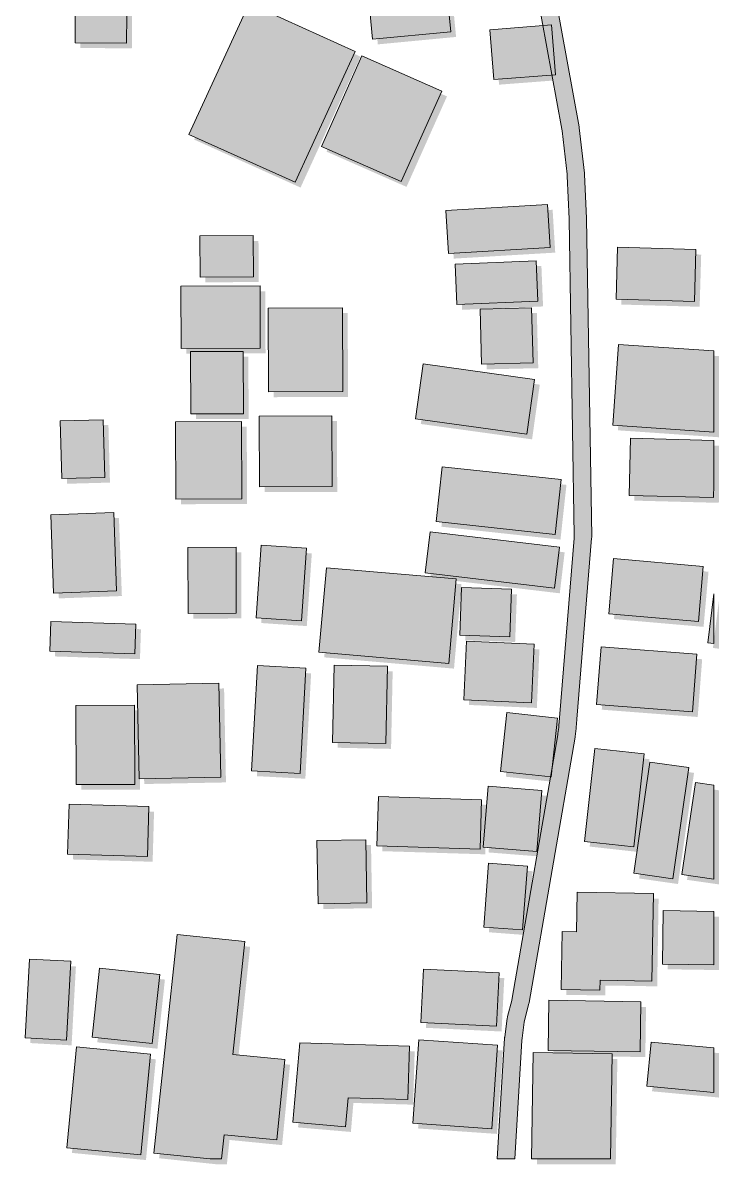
# Model space of a CAD drawing. Header units: metres. Extents: x 305859 to 307221, y 9155922 to 9156786.
# Drawn here: x 307090.7 to 307190.8, y 9155924.2 to 9156088.2 of the extents above; entities that cross this region are included whole.
import ezdxf

# ---------------------------------------------------------------- set-up
doc = ezdxf.new("R2010")
doc.units = ezdxf.units.M
for name, color, linetype, lineweight, true_color in [('B-BAYANGAN', 7, 'Continuous', 0, 0x76786c), ('J-PERKERASAN_JALAN', 7, 'Continuous', 9, 0x989896), ('K-BANGUNAN_LUAR_TAPAK', 7, 'Continuous', 9, 0xdedede)]:
    doc.layers.add(name, color=color, linetype=linetype, lineweight=lineweight, true_color=true_color)

msp = doc.modelspace()

# ---------------------------------------------------------------- hatches: boundary and pattern name
at = {"layer": 'B-BAYANGAN', "true_color": 0x76786c}
h = msp.add_hatch(color=8, dxfattribs=at)
h.dxf.hatch_style = 1
h.paths.add_polyline_path([(307152.17, 9156094.42), (307152.97, 9156086.21), (307141.73, 9156085.14), (307140.93, 9156093.34), (307152.17, 9156094.42)])
h = msp.add_hatch(color=8, dxfattribs=at)
h.dxf.hatch_style = 1
h.paths.add_polyline_path([(307106.46, 9156092.65), (307106.4, 9156084.56), (307099.01, 9156084.63), (307099.08, 9156092.72), (307106.46, 9156092.65)])
h = msp.add_hatch(color=8, dxfattribs=at)
h.dxf.hatch_style = 1
h.paths.add_polyline_path([(307139.24, 9156083.38), (307130.63, 9156064.57), (307115.36, 9156071.46), (307123.98, 9156090.28), (307139.24, 9156083.38)])
h = msp.add_hatch(color=8, dxfattribs=at)
h.dxf.hatch_style = 1
h.paths.add_polyline_path([(307167.44, 9156087.2), (307168.01, 9156080.03), (307159.14, 9156079.35), (307158.57, 9156086.5), (307167.44, 9156087.2)])
h = msp.add_hatch(color=8, dxfattribs=at)
h.dxf.hatch_style = 1
h.paths.add_polyline_path([(307151.66, 9156077.67), (307145.85, 9156064.67), (307134.37, 9156069.73), (307140.19, 9156082.73), (307151.66, 9156077.67)])
h = msp.add_hatch(color=8, dxfattribs=at)
h.dxf.hatch_style = 1
h.paths.add_polyline_path([(307152.25, 9156060.52), (307166.83, 9156061.38), (307167.21, 9156055.22), (307152.63, 9156054.36), (307152.25, 9156060.52)])
h = msp.add_hatch(color=8, dxfattribs=at)
h.dxf.hatch_style = 1
h.paths.add_polyline_path([(307124.59, 9156056.91), (307124.62, 9156050.99), (307116.95, 9156050.96), (307116.92, 9156056.88), (307124.59, 9156056.91)])
h = msp.add_hatch(color=8, dxfattribs=at)
h.dxf.hatch_style = 1
h.paths.add_polyline_path([(307176.92, 9156055.26), (307188.17, 9156054.94), (307187.95, 9156047.44), (307176.7, 9156047.76), (307176.92, 9156055.26)])
h = msp.add_hatch(color=8, dxfattribs=at)
h.dxf.hatch_style = 1
h.paths.add_polyline_path([(307165.22, 9156053.3), (307165.46, 9156047.49), (307153.84, 9156047), (307153.6, 9156052.82), (307165.22, 9156053.3)])
h = msp.add_hatch(color=8, dxfattribs=at)
h.dxf.hatch_style = 1
h.paths.add_polyline_path([(307125.56, 9156049.68), (307125.6, 9156040.74), (307114.24, 9156040.7), (307114.21, 9156049.63), (307125.56, 9156049.68)])
h = msp.add_hatch(color=8, dxfattribs=at)
h.dxf.hatch_style = 1
h.paths.add_polyline_path([(307137.4, 9156046.53), (307137.45, 9156034.5), (307126.76, 9156034.45), (307126.71, 9156046.49), (307137.4, 9156046.53)])
h = msp.add_hatch(color=8, dxfattribs=at)
h.dxf.hatch_style = 1
h.paths.add_polyline_path([(307164.57, 9156046.54), (307164.77, 9156038.62), (307157.36, 9156038.45), (307157.18, 9156046.37), (307164.57, 9156046.54)])
h = msp.add_hatch(color=8, dxfattribs=at)
h.dxf.hatch_style = 1
h.paths.add_polyline_path([(307190.75, 9156040.35), (307190.75, 9156028.69), (307176.21, 9156029.69), (307177.03, 9156041.29), (307190.75, 9156040.35)])
h = msp.add_hatch(color=8, dxfattribs=at)
h.dxf.hatch_style = 1
h.paths.add_polyline_path([(307123.14, 9156040.27), (307123.17, 9156031.33), (307115.6, 9156031.3), (307115.57, 9156040.24), (307123.14, 9156040.27)])
h = msp.add_hatch(color=8, dxfattribs=at)
h.dxf.hatch_style = 1
h.paths.add_polyline_path([(307164.99, 9156036.25), (307163.88, 9156028.39), (307147.9, 9156030.6), (307148.99, 9156038.47), (307164.99, 9156036.25)])
h = msp.add_hatch(color=8, dxfattribs=at)
h.dxf.hatch_style = 1
h.paths.add_polyline_path([(307103.04, 9156030.45), (307103.26, 9156022.18), (307097.1, 9156022.01), (307096.87, 9156030.29), (307103.04, 9156030.45)])
h = msp.add_hatch(color=8, dxfattribs=at)
h.dxf.hatch_style = 1
h.paths.add_polyline_path([(307122.9, 9156030.2), (307122.95, 9156019.11), (307113.48, 9156019.07), (307113.44, 9156030.16), (307122.9, 9156030.2)])
h = msp.add_hatch(color=8, dxfattribs=at)
h.dxf.hatch_style = 1
h.paths.add_polyline_path([(307135.85, 9156031.01), (307135.9, 9156020.85), (307125.49, 9156020.81), (307125.45, 9156030.97), (307135.85, 9156031.01)])
h = msp.add_hatch(color=8, dxfattribs=at)
h.dxf.hatch_style = 1
h.paths.add_polyline_path([(307190.75, 9156027.46), (307190.75, 9156021.09), (307190.7, 9156019.27), (307178.56, 9156019.59), (307178.78, 9156027.79), (307190.75, 9156027.46)])
h = msp.add_hatch(color=8, dxfattribs=at)
h.dxf.hatch_style = 1
h.paths.add_polyline_path([(307151.72, 9156023.69), (307168.82, 9156021.85), (307167.96, 9156013.99), (307150.86, 9156015.84), (307151.72, 9156023.69)])
h = msp.add_hatch(color=8, dxfattribs=at)
h.dxf.hatch_style = 1
h.paths.add_polyline_path([(307104.55, 9156017.11), (307104.97, 9156005.88), (307095.92, 9156005.54), (307095.51, 9156016.79), (307104.55, 9156017.11)])
h = msp.add_hatch(color=8, dxfattribs=at)
h.dxf.hatch_style = 1
h.paths.add_polyline_path([(307168.56, 9156012.16), (307167.86, 9156006.27), (307149.28, 9156008.48), (307149.98, 9156014.36), (307168.56, 9156012.16)])
h = msp.add_hatch(color=8, dxfattribs=at)
h.dxf.hatch_style = 1
h.paths.add_polyline_path([(307122.12, 9156012.15), (307122.15, 9156002.66), (307115.25, 9156002.63), (307115.21, 9156012.12), (307122.12, 9156012.15)])
h = msp.add_hatch(color=8, dxfattribs=at)
h.dxf.hatch_style = 1
h.paths.add_polyline_path([(307132.25, 9156012), (307131.53, 9156001.56), (307124.99, 9156002), (307125.71, 9156012.45), (307132.25, 9156012)])
h = msp.add_hatch(color=8, dxfattribs=at)
h.dxf.hatch_style = 1
h.paths.add_polyline_path([(307189.22, 9156009.37), (307188.51, 9156001.45), (307175.64, 9156002.57), (307176.34, 9156010.5), (307189.22, 9156009.37)])
h = msp.add_hatch(color=8, dxfattribs=at)
h.dxf.hatch_style = 1
h.paths.add_polyline_path([(307153.75, 9156007.58), (307152.67, 9155995.45), (307134.03, 9155997.07), (307135.09, 9156009.19), (307153.75, 9156007.58)])
h = msp.add_hatch(color=8, dxfattribs=at)
h.dxf.hatch_style = 1
h.paths.add_polyline_path([(307161.7, 9156006.11), (307161.45, 9155999.28), (307154.27, 9155999.53), (307154.5, 9156006.36), (307161.7, 9156006.11)])
h = msp.add_hatch(color=8, dxfattribs=at)
h.dxf.hatch_style = 1
h.paths.add_polyline_path([(307189.85, 9155998.42), (307190.75, 9156005.45), (307190.75, 9155998.31), (307189.85, 9155998.42)])
h = msp.add_hatch(color=8, dxfattribs=at)
h.dxf.hatch_style = 1
h.paths.add_polyline_path([(307107.71, 9156001.11), (307107.57, 9155996.81), (307095.36, 9155997.2), (307095.5, 9156001.49), (307107.71, 9156001.11)])
h = msp.add_hatch(color=8, dxfattribs=at)
h.dxf.hatch_style = 1
h.paths.add_polyline_path([(307164.94, 9155998.22), (307164.57, 9155989.8), (307154.82, 9155990.23), (307155.2, 9155998.66), (307164.94, 9155998.22)])
h = msp.add_hatch(color=8, dxfattribs=at)
h.dxf.hatch_style = 1
h.paths.add_polyline_path([(307188.31, 9155996.8), (307187.67, 9155988.5), (307173.89, 9155989.55), (307174.53, 9155997.85), (307188.31, 9155996.8)])
h = msp.add_hatch(color=8, dxfattribs=at)
h.dxf.hatch_style = 1
h.paths.add_polyline_path([(307132.15, 9155994.77), (307131.32, 9155979.63), (307124.36, 9155980), (307125.2, 9155995.15), (307132.15, 9155994.77)])
h = msp.add_hatch(color=8, dxfattribs=at)
h.dxf.hatch_style = 1
h.paths.add_polyline_path([(307143.86, 9155995.04), (307143.63, 9155983.92), (307135.97, 9155984.08), (307136.2, 9155995.2), (307143.86, 9155995.04)])
h = msp.add_hatch(color=8, dxfattribs=at)
h.dxf.hatch_style = 1
h.paths.add_polyline_path([(307119.65, 9155992.6), (307119.92, 9155979.1), (307108.18, 9155978.87), (307107.92, 9155992.36), (307119.65, 9155992.6)])
h = msp.add_hatch(color=8, dxfattribs=at)
h.dxf.hatch_style = 1
h.paths.add_polyline_path([(307107.54, 9155989.44), (307107.59, 9155978.07), (307099.17, 9155978.04), (307099.12, 9155989.41), (307107.54, 9155989.44)])
h = msp.add_hatch(color=8, dxfattribs=at)
h.dxf.hatch_style = 1
h.paths.add_polyline_path([(307168.29, 9155987.6), (307167.36, 9155979.14), (307160.11, 9155979.92), (307161.03, 9155988.38), (307168.29, 9155987.6)])
h = msp.add_hatch(color=8, dxfattribs=at)
h.dxf.hatch_style = 1
h.paths.add_polyline_path([(307180.74, 9155982.44), (307179.26, 9155969.09), (307172.15, 9155969.88), (307173.63, 9155983.22), (307180.74, 9155982.44)])
h = msp.add_hatch(color=8, dxfattribs=at)
h.dxf.hatch_style = 1
h.paths.add_polyline_path([(307187.14, 9155980.47), (307184.84, 9155964.5), (307179.26, 9155965.3), (307181.56, 9155981.27), (307187.14, 9155980.47)])
h = msp.add_hatch(color=8, dxfattribs=at)
h.dxf.hatch_style = 1
h.paths.add_polyline_path([(307166.02, 9155977.18), (307165.32, 9155968.43), (307157.63, 9155969.04), (307158.34, 9155977.79), (307166.02, 9155977.18)])
h = msp.add_hatch(color=8, dxfattribs=at)
h.dxf.hatch_style = 1
h.paths.add_polyline_path([(307190.75, 9155977.96), (307190.75, 9155964.44), (307186.14, 9155965.1), (307188.09, 9155978.35), (307190.75, 9155977.96)])
h = msp.add_hatch(color=8, dxfattribs=at)
h.dxf.hatch_style = 1
h.paths.add_polyline_path([(307157.39, 9155975.87), (307157.16, 9155968.77), (307142.36, 9155969.22), (307142.59, 9155976.33), (307157.39, 9155975.87)])
h = msp.add_hatch(color=8, dxfattribs=at)
h.dxf.hatch_style = 1
h.paths.add_polyline_path([(307109.59, 9155974.88), (307109.39, 9155967.7), (307097.93, 9155968.03), (307098.14, 9155975.21), (307109.59, 9155974.88)])
h = msp.add_hatch(color=8, dxfattribs=at)
h.dxf.hatch_style = 1
h.paths.add_polyline_path([(307140.75, 9155970.12), (307140.91, 9155961.03), (307133.9, 9155960.91), (307133.74, 9155969.99), (307140.75, 9155970.12)])
h = msp.add_hatch(color=8, dxfattribs=at)
h.dxf.hatch_style = 1
h.paths.add_polyline_path([(307163.96, 9155966.34), (307163.26, 9155957.15), (307157.68, 9155957.57), (307158.38, 9155966.76), (307163.96, 9155966.34)])
h = msp.add_hatch(color=8, dxfattribs=at)
h.dxf.hatch_style = 1
h.paths.add_polyline_path([(307174.38, 9155948.49), (307168.8, 9155948.58), (307168.93, 9155956.92), (307171, 9155956.89), (307171.1, 9155962.57), (307182.05, 9155962.4), (307181.85, 9155949.8), (307174.4, 9155949.92), (307174.38, 9155948.49)])
h = msp.add_hatch(color=8, dxfattribs=at)
h.dxf.hatch_style = 1
h.paths.add_polyline_path([(307190.75, 9155959.82), (307190.75, 9155952.14), (307183.37, 9155952.25), (307183.48, 9155959.93), (307190.75, 9155959.82)])
h = msp.add_hatch(color=8, dxfattribs=at)
h.dxf.hatch_style = 1
h.paths.add_polyline_path([(307123.39, 9155955.48), (307121.66, 9155939.26), (307129.12, 9155938.54), (307127.98, 9155926.99), (307120.43, 9155927.73), (307120.05, 9155924.25), (307118.42, 9155924.25), (307110.31, 9155925.1), (307113.66, 9155956.5), (307123.39, 9155955.48)])
h = msp.add_hatch(color=8, dxfattribs=at)
h.dxf.hatch_style = 1
h.paths.add_polyline_path([(307098.37, 9155952.65), (307097.75, 9155941.32), (307091.81, 9155941.65), (307092.44, 9155952.97), (307098.37, 9155952.65)])
h = msp.add_hatch(color=8, dxfattribs=at)
h.dxf.hatch_style = 1
h.paths.add_polyline_path([(307111.15, 9155950.77), (307110.08, 9155940.84), (307101.44, 9155941.76), (307102.51, 9155951.68), (307111.15, 9155950.77)])
h = msp.add_hatch(color=8, dxfattribs=at)
h.dxf.hatch_style = 1
h.paths.add_polyline_path([(307159.89, 9155950.99), (307159.5, 9155943.31), (307148.64, 9155943.84), (307149.03, 9155951.53), (307159.89, 9155950.99)])
h = msp.add_hatch(color=8, dxfattribs=at)
h.dxf.hatch_style = 1
h.paths.add_polyline_path([(307180.25, 9155946.84), (307180.14, 9155939.64), (307166.92, 9155939.84), (307167.04, 9155947.05), (307180.25, 9155946.84)])
h = msp.add_hatch(color=8, dxfattribs=at)
h.dxf.hatch_style = 1
h.paths.add_polyline_path([(307159.67, 9155940.58), (307158.83, 9155928.6), (307147.51, 9155929.38), (307148.36, 9155941.36), (307159.67, 9155940.58)])
h = msp.add_hatch(color=8, dxfattribs=at)
h.dxf.hatch_style = 1
h.paths.add_polyline_path([(307109.85, 9155939.32), (307108.43, 9155924.84), (307097.8, 9155925.87), (307099.22, 9155940.35), (307109.85, 9155939.32)])
h = msp.add_hatch(color=8, dxfattribs=at)
h.dxf.hatch_style = 1
h.paths.add_polyline_path([(307137.86, 9155928.88), (307130.27, 9155929.53), (307131.27, 9155940.93), (307147.02, 9155940.47), (307146.8, 9155932.8), (307138.22, 9155933.05), (307137.86, 9155928.88)])
h = msp.add_hatch(color=8, dxfattribs=at)
h.dxf.hatch_style = 1
h.paths.add_polyline_path([(307176.13, 9155939.37), (307175.9, 9155924.25), (307164.57, 9155924.25), (307164.81, 9155939.55), (307176.13, 9155939.37)])
h = msp.add_hatch(color=8, dxfattribs=at)
h.dxf.hatch_style = 1
h.paths.add_polyline_path([(307190.75, 9155940.2), (307190.75, 9155933.82), (307181.11, 9155934.72), (307181.73, 9155941.05), (307190.75, 9155940.2)])
at = {"layer": 'J-PERKERASAN_JALAN', "true_color": 0xa8a8a6}
h = msp.add_hatch(color=253, dxfattribs=at)
h.dxf.hatch_style = 1
h.paths.add_polyline_path([(307075.81, 9156149.42), (307075.89, 9156149.43), (307076, 9156149.45), (307076.08, 9156149.46), (307154.88, 9156158.42), (307155.15, 9156158.46), (307190, 9156164.9), (307190, 9156160.32), (307160.7, 9156154.91), (307160.21, 9156154.79), (307159.73, 9156154.6), (307159.28, 9156154.35), (307158.87, 9156154.05), (307158.5, 9156153.7), (307158.17, 9156153.3), (307157.9, 9156152.87), (307157.69, 9156152.41), (307157.54, 9156151.92), (307157.45, 9156151.41), (307157.43, 9156150.9), (307157.47, 9156150.39), (307161.29, 9156124.58), (307161.31, 9156124.45), (307170.63, 9156073.3), (307170.64, 9156073.23), (307170.65, 9156073.22), (307170.66, 9156073.15), (307171.41, 9156066.64), (307171.42, 9156066.57), (307171.42, 9156066.55), (307171.43, 9156066.48), (307171.7, 9156060.14), (307171.7, 9156060.12), (307171.71, 9156060.07), (307172.44, 9156014.43), (307172.44, 9156014.33), (307172.44, 9156014.31), (307172.43, 9156014.21), (307170.3, 9155988.21), (307170.29, 9155988.12), (307170.23, 9155986.98), (307170.22, 9155986.92), (307170.22, 9155986.9), (307170.21, 9155986.84), (307170.07, 9155985.7), (307170.06, 9155985.65), (307170.06, 9155985.64), (307170.05, 9155985.59), (307163.47, 9155947.5), (307163.45, 9155947.43), (307163.45, 9155947.41), (307163.43, 9155947.33), (307162.85, 9155945.09), (307162.76, 9155944.64), (307162.44, 9155942.34), (307162.41, 9155942.03), (307161.39, 9155925), (307158.88, 9155925), (307159.93, 9155942.35), (307159.93, 9155942.42), (307159.94, 9155942.44), (307159.95, 9155942.52), (307160.32, 9155945.22), (307160.34, 9155945.34), (307160.34, 9155945.36), (307160.37, 9155945.48), (307160.96, 9155947.78), (307161.03, 9155948.1), (307167.57, 9155985.92), (307167.6, 9155986.11), (307167.71, 9155987.01), (307167.74, 9155987.27), (307167.8, 9155988.31), (307167.8, 9155988.33), (307167.8, 9155988.37), (307169.93, 9156014.21), (307169.94, 9156014.6), (307169.21, 9156059.98), (307169.2, 9156060.09), (307168.94, 9156066.22), (307168.91, 9156066.51), (307168.19, 9156072.73), (307168.15, 9156072.98), (307158.84, 9156124.07), (307158.83, 9156124.1), (307158.83, 9156124.11), (307158.83, 9156124.14), (307155, 9156150.02), (307154.89, 9156150.52), (307154.72, 9156151), (307154.49, 9156151.46), (307154.2, 9156151.88), (307153.86, 9156152.27), (307153.48, 9156152.6), (307153.05, 9156152.89), (307152.6, 9156153.12), (307152.11, 9156153.29), (307151.61, 9156153.39), (307151.1, 9156153.43), (307150.59, 9156153.41), (307076.82, 9156145.01), (307076.48, 9156144.96), (307026.25, 9156134.79), (307025.75, 9156134.65), (307025.27, 9156134.46), (307024.83, 9156134.2), (307024.42, 9156133.89), (307024.05, 9156133.52), (307023.73, 9156133.12), (307023.47, 9156132.67), (307023.27, 9156132.2), (307023.13, 9156131.7), (307023.05, 9156131.19), (307023.05, 9156130.68), (307024.92, 9156091.03), (307024.92, 9156090.91), (307024.79, 9156090.9), (307022.06, 9156090.77), (307021.93, 9156090.77), (307021.92, 9156090.89), (307020.11, 9156129.27), (307020.05, 9156129.77), (307019.93, 9156130.27), (307019.75, 9156130.74), (307019.51, 9156131.19), (307019.21, 9156131.61), (307018.87, 9156131.98), (307018.47, 9156132.31), (307018.04, 9156132.58), (307017.58, 9156132.8), (307017.1, 9156132.95), (307016.6, 9156133.05), (307016.09, 9156133.08), (307015.58, 9156133.04), (306875.58, 9156114.2), (306875.08, 9156114.1), (306874.59, 9156113.93), (306874.13, 9156113.71), (306873.7, 9156113.42), (306873.31, 9156113.09), (306872.97, 9156112.7), (306872.68, 9156112.28), (306872.44, 9156111.82), (306872.27, 9156111.34), (306872.16, 9156110.83), (306872.83, 9156115.25), (306872.86, 9156115.62), (306873.06, 9156123.08), (306873.08, 9156122.55), (306873.17, 9156122.02), (306873.33, 9156121.52), (306873.56, 9156121.04), (306873.85, 9156120.59), (306874.19, 9156120.18), (306874.59, 9156119.83), (306875.03, 9156119.53), (306875.5, 9156119.29), (306876.01, 9156119.12), (306876.53, 9156119.01), (306877.06, 9156118.98), (306877.59, 9156119.01), (307020.78, 9156138.28), (307021.04, 9156138.33), (307075.81, 9156149.42)])
at = {"layer": 'K-BANGUNAN_LUAR_TAPAK', "true_color": 0xececea}
h = msp.add_hatch(color=7, dxfattribs=at)
h.dxf.hatch_style = 1
h.paths.add_polyline_path([(307151.42, 9156095.17), (307152.22, 9156086.96), (307140.98, 9156085.89), (307140.18, 9156094.09), (307151.42, 9156095.17)])
h = msp.add_hatch(color=7, dxfattribs=at)
h.dxf.hatch_style = 1
h.paths.add_polyline_path([(307105.71, 9156093.4), (307105.65, 9156085.31), (307098.26, 9156085.38), (307098.33, 9156093.47), (307105.71, 9156093.4)])
h = msp.add_hatch(color=7, dxfattribs=at)
h.dxf.hatch_style = 1
h.paths.add_polyline_path([(307138.49, 9156084.13), (307129.88, 9156065.32), (307114.61, 9156072.21), (307123.23, 9156091.03), (307138.49, 9156084.13)])
h = msp.add_hatch(color=7, dxfattribs=at)
h.dxf.hatch_style = 1
h.paths.add_polyline_path([(307166.69, 9156087.95), (307167.26, 9156080.78), (307158.39, 9156080.1), (307157.82, 9156087.25), (307166.69, 9156087.95)])
h = msp.add_hatch(color=7, dxfattribs=at)
h.dxf.hatch_style = 1
h.paths.add_polyline_path([(307150.91, 9156078.42), (307145.1, 9156065.42), (307133.62, 9156070.48), (307139.44, 9156083.48), (307150.91, 9156078.42)])
h = msp.add_hatch(color=7, dxfattribs=at)
h.dxf.hatch_style = 1
h.paths.add_polyline_path([(307151.5, 9156061.27), (307166.08, 9156062.13), (307166.46, 9156055.97), (307151.88, 9156055.11), (307151.5, 9156061.27)])
h = msp.add_hatch(color=7, dxfattribs=at)
h.dxf.hatch_style = 1
h.paths.add_polyline_path([(307123.84, 9156057.66), (307123.87, 9156051.74), (307116.2, 9156051.71), (307116.17, 9156057.63), (307123.84, 9156057.66)])
h = msp.add_hatch(color=7, dxfattribs=at)
h.dxf.hatch_style = 1
h.paths.add_polyline_path([(307176.17, 9156056.01), (307187.42, 9156055.69), (307187.2, 9156048.19), (307175.95, 9156048.51), (307176.17, 9156056.01)])
h = msp.add_hatch(color=7, dxfattribs=at)
h.dxf.hatch_style = 1
h.paths.add_polyline_path([(307164.47, 9156054.05), (307164.71, 9156048.24), (307153.09, 9156047.75), (307152.85, 9156053.57), (307164.47, 9156054.05)])
h = msp.add_hatch(color=7, dxfattribs=at)
h.dxf.hatch_style = 1
h.paths.add_polyline_path([(307124.81, 9156050.43), (307124.85, 9156041.49), (307113.49, 9156041.45), (307113.46, 9156050.38), (307124.81, 9156050.43)])
h = msp.add_hatch(color=7, dxfattribs=at)
h.dxf.hatch_style = 1
h.paths.add_polyline_path([(307136.65, 9156047.28), (307136.7, 9156035.25), (307126.01, 9156035.2), (307125.96, 9156047.24), (307136.65, 9156047.28)])
h = msp.add_hatch(color=7, dxfattribs=at)
h.dxf.hatch_style = 1
h.paths.add_polyline_path([(307163.82, 9156047.29), (307164.02, 9156039.37), (307156.61, 9156039.2), (307156.43, 9156047.12), (307163.82, 9156047.29)])
h = msp.add_hatch(color=7, dxfattribs=at)
h.dxf.hatch_style = 1
h.paths.add_polyline_path([(307190, 9156041.1), (307190, 9156029.44), (307175.46, 9156030.44), (307176.28, 9156042.04), (307190, 9156041.1)])
h = msp.add_hatch(color=7, dxfattribs=at)
h.dxf.hatch_style = 1
h.paths.add_polyline_path([(307122.39, 9156041.02), (307122.42, 9156032.08), (307114.85, 9156032.05), (307114.82, 9156040.99), (307122.39, 9156041.02)])
h = msp.add_hatch(color=7, dxfattribs=at)
h.dxf.hatch_style = 1
h.paths.add_polyline_path([(307164.24, 9156037), (307163.13, 9156029.14), (307147.15, 9156031.35), (307148.24, 9156039.22), (307164.24, 9156037)])
h = msp.add_hatch(color=7, dxfattribs=at)
h.dxf.hatch_style = 1
h.paths.add_polyline_path([(307135.1, 9156031.76), (307135.15, 9156021.6), (307124.74, 9156021.56), (307124.7, 9156031.72), (307135.1, 9156031.76)])
h = msp.add_hatch(color=7, dxfattribs=at)
h.dxf.hatch_style = 1
h.paths.add_polyline_path([(307102.29, 9156031.2), (307102.51, 9156022.93), (307096.35, 9156022.76), (307096.12, 9156031.04), (307102.29, 9156031.2)])
h = msp.add_hatch(color=7, dxfattribs=at)
h.dxf.hatch_style = 1
h.paths.add_polyline_path([(307122.15, 9156030.95), (307122.2, 9156019.86), (307112.73, 9156019.82), (307112.69, 9156030.91), (307122.15, 9156030.95)])
h = msp.add_hatch(color=7, dxfattribs=at)
h.dxf.hatch_style = 1
h.paths.add_polyline_path([(307190, 9156028.21), (307190, 9156021.84), (307189.95, 9156020.02), (307177.81, 9156020.34), (307178.03, 9156028.54), (307190, 9156028.21)])
h = msp.add_hatch(color=7, dxfattribs=at)
h.dxf.hatch_style = 1
h.paths.add_polyline_path([(307150.97, 9156024.44), (307168.07, 9156022.6), (307167.21, 9156014.74), (307150.11, 9156016.59), (307150.97, 9156024.44)])
h = msp.add_hatch(color=7, dxfattribs=at)
h.dxf.hatch_style = 1
h.paths.add_polyline_path([(307103.8, 9156017.86), (307104.22, 9156006.63), (307095.17, 9156006.29), (307094.76, 9156017.54), (307103.8, 9156017.86)])
h = msp.add_hatch(color=7, dxfattribs=at)
h.dxf.hatch_style = 1
h.paths.add_polyline_path([(307167.81, 9156012.91), (307167.11, 9156007.02), (307148.53, 9156009.23), (307149.23, 9156015.11), (307167.81, 9156012.91)])
h = msp.add_hatch(color=7, dxfattribs=at)
h.dxf.hatch_style = 1
h.paths.add_polyline_path([(307121.37, 9156012.9), (307121.4, 9156003.41), (307114.5, 9156003.38), (307114.46, 9156012.87), (307121.37, 9156012.9)])
h = msp.add_hatch(color=7, dxfattribs=at)
h.dxf.hatch_style = 1
h.paths.add_polyline_path([(307131.5, 9156012.75), (307130.78, 9156002.31), (307124.24, 9156002.75), (307124.96, 9156013.2), (307131.5, 9156012.75)])
h = msp.add_hatch(color=7, dxfattribs=at)
h.dxf.hatch_style = 1
h.paths.add_polyline_path([(307188.47, 9156010.12), (307187.76, 9156002.2), (307174.89, 9156003.32), (307175.59, 9156011.25), (307188.47, 9156010.12)])
h = msp.add_hatch(color=7, dxfattribs=at)
h.dxf.hatch_style = 1
h.paths.add_polyline_path([(307153, 9156008.33), (307151.92, 9155996.2), (307133.28, 9155997.82), (307134.34, 9156009.94), (307153, 9156008.33)])
h = msp.add_hatch(color=7, dxfattribs=at)
h.dxf.hatch_style = 1
h.paths.add_polyline_path([(307160.95, 9156006.86), (307160.7, 9156000.03), (307153.52, 9156000.28), (307153.75, 9156007.11), (307160.95, 9156006.86)])
h = msp.add_hatch(color=7, dxfattribs=at)
h.dxf.hatch_style = 1
h.paths.add_polyline_path([(307189.1, 9155999.17), (307190, 9156006.2), (307190, 9155999.06), (307189.1, 9155999.17)])
h = msp.add_hatch(color=7, dxfattribs=at)
h.dxf.hatch_style = 1
h.paths.add_polyline_path([(307106.96, 9156001.86), (307106.82, 9155997.56), (307094.61, 9155997.95), (307094.75, 9156002.24), (307106.96, 9156001.86)])
h = msp.add_hatch(color=7, dxfattribs=at)
h.dxf.hatch_style = 1
h.paths.add_polyline_path([(307164.19, 9155998.97), (307163.82, 9155990.55), (307154.07, 9155990.98), (307154.45, 9155999.41), (307164.19, 9155998.97)])
h = msp.add_hatch(color=7, dxfattribs=at)
h.dxf.hatch_style = 1
h.paths.add_polyline_path([(307187.56, 9155997.55), (307186.92, 9155989.25), (307173.14, 9155990.3), (307173.78, 9155998.6), (307187.56, 9155997.55)])
h = msp.add_hatch(color=7, dxfattribs=at)
h.dxf.hatch_style = 1
h.paths.add_polyline_path([(307131.4, 9155995.52), (307130.57, 9155980.38), (307123.61, 9155980.75), (307124.45, 9155995.9), (307131.4, 9155995.52)])
h = msp.add_hatch(color=7, dxfattribs=at)
h.dxf.hatch_style = 1
h.paths.add_polyline_path([(307143.11, 9155995.79), (307142.88, 9155984.67), (307135.22, 9155984.83), (307135.45, 9155995.95), (307143.11, 9155995.79)])
h = msp.add_hatch(color=7, dxfattribs=at)
h.dxf.hatch_style = 1
h.paths.add_polyline_path([(307118.9, 9155993.35), (307119.17, 9155979.85), (307107.43, 9155979.62), (307107.17, 9155993.11), (307118.9, 9155993.35)])
h = msp.add_hatch(color=7, dxfattribs=at)
h.dxf.hatch_style = 1
h.paths.add_polyline_path([(307106.79, 9155990.19), (307106.84, 9155978.82), (307098.42, 9155978.79), (307098.37, 9155990.16), (307106.79, 9155990.19)])
h = msp.add_hatch(color=7, dxfattribs=at)
h.dxf.hatch_style = 1
h.paths.add_polyline_path([(307167.54, 9155988.35), (307166.61, 9155979.89), (307159.36, 9155980.67), (307160.28, 9155989.13), (307167.54, 9155988.35)])
h = msp.add_hatch(color=7, dxfattribs=at)
h.dxf.hatch_style = 1
h.paths.add_polyline_path([(307179.99, 9155983.19), (307178.51, 9155969.84), (307171.4, 9155970.63), (307172.88, 9155983.97), (307179.99, 9155983.19)])
h = msp.add_hatch(color=7, dxfattribs=at)
h.dxf.hatch_style = 1
h.paths.add_polyline_path([(307186.39, 9155981.22), (307184.09, 9155965.25), (307178.51, 9155966.05), (307180.81, 9155982.02), (307186.39, 9155981.22)])
h = msp.add_hatch(color=7, dxfattribs=at)
h.dxf.hatch_style = 1
h.paths.add_polyline_path([(307190, 9155978.71), (307190, 9155965.19), (307185.39, 9155965.85), (307187.34, 9155979.1), (307190, 9155978.71)])
h = msp.add_hatch(color=7, dxfattribs=at)
h.dxf.hatch_style = 1
h.paths.add_polyline_path([(307165.27, 9155977.93), (307164.57, 9155969.18), (307156.88, 9155969.79), (307157.59, 9155978.54), (307165.27, 9155977.93)])
h = msp.add_hatch(color=7, dxfattribs=at)
h.dxf.hatch_style = 1
h.paths.add_polyline_path([(307108.84, 9155975.63), (307108.64, 9155968.45), (307097.18, 9155968.78), (307097.39, 9155975.96), (307108.84, 9155975.63)])
h = msp.add_hatch(color=7, dxfattribs=at)
h.dxf.hatch_style = 1
h.paths.add_polyline_path([(307156.64, 9155976.62), (307156.41, 9155969.52), (307141.61, 9155969.97), (307141.84, 9155977.08), (307156.64, 9155976.62)])
h = msp.add_hatch(color=7, dxfattribs=at)
h.dxf.hatch_style = 1
h.paths.add_polyline_path([(307140, 9155970.87), (307140.16, 9155961.78), (307133.15, 9155961.66), (307132.99, 9155970.74), (307140, 9155970.87)])
h = msp.add_hatch(color=7, dxfattribs=at)
h.dxf.hatch_style = 1
h.paths.add_polyline_path([(307163.21, 9155967.09), (307162.51, 9155957.9), (307156.93, 9155958.32), (307157.63, 9155967.51), (307163.21, 9155967.09)])
h = msp.add_hatch(color=7, dxfattribs=at)
h.dxf.hatch_style = 1
h.paths.add_polyline_path([(307173.63, 9155949.24), (307168.05, 9155949.33), (307168.18, 9155957.67), (307170.25, 9155957.64), (307170.35, 9155963.32), (307181.3, 9155963.15), (307181.1, 9155950.55), (307173.65, 9155950.67), (307173.63, 9155949.24)])
h = msp.add_hatch(color=7, dxfattribs=at)
h.dxf.hatch_style = 1
h.paths.add_polyline_path([(307190, 9155960.57), (307190, 9155952.89), (307182.62, 9155953), (307182.73, 9155960.68), (307190, 9155960.57)])
h = msp.add_hatch(color=7, dxfattribs=at)
h.dxf.hatch_style = 1
h.paths.add_polyline_path([(307122.64, 9155956.23), (307120.91, 9155940.01), (307128.37, 9155939.29), (307127.23, 9155927.74), (307119.68, 9155928.48), (307119.3, 9155925), (307117.67, 9155925), (307109.56, 9155925.85), (307112.91, 9155957.25), (307122.64, 9155956.23)])
h = msp.add_hatch(color=7, dxfattribs=at)
h.dxf.hatch_style = 1
h.paths.add_polyline_path([(307097.62, 9155953.4), (307097, 9155942.07), (307091.06, 9155942.4), (307091.69, 9155953.72), (307097.62, 9155953.4)])
h = msp.add_hatch(color=7, dxfattribs=at)
h.dxf.hatch_style = 1
h.paths.add_polyline_path([(307110.4, 9155951.52), (307109.33, 9155941.59), (307100.69, 9155942.51), (307101.76, 9155952.43), (307110.4, 9155951.52)])
h = msp.add_hatch(color=7, dxfattribs=at)
h.dxf.hatch_style = 1
h.paths.add_polyline_path([(307159.14, 9155951.74), (307158.75, 9155944.06), (307147.89, 9155944.59), (307148.28, 9155952.28), (307159.14, 9155951.74)])
h = msp.add_hatch(color=7, dxfattribs=at)
h.dxf.hatch_style = 1
h.paths.add_polyline_path([(307179.5, 9155947.59), (307179.39, 9155940.39), (307166.17, 9155940.59), (307166.29, 9155947.8), (307179.5, 9155947.59)])
h = msp.add_hatch(color=7, dxfattribs=at)
h.dxf.hatch_style = 1
h.paths.add_polyline_path([(307137.11, 9155929.63), (307129.52, 9155930.28), (307130.52, 9155941.68), (307146.27, 9155941.22), (307146.05, 9155933.55), (307137.47, 9155933.8), (307137.11, 9155929.63)])
h = msp.add_hatch(color=7, dxfattribs=at)
h.dxf.hatch_style = 1
h.paths.add_polyline_path([(307158.92, 9155941.33), (307158.08, 9155929.35), (307146.76, 9155930.13), (307147.61, 9155942.11), (307158.92, 9155941.33)])
h = msp.add_hatch(color=7, dxfattribs=at)
h.dxf.hatch_style = 1
h.paths.add_polyline_path([(307190, 9155940.95), (307190, 9155934.57), (307180.36, 9155935.47), (307180.98, 9155941.8), (307190, 9155940.95)])
h = msp.add_hatch(color=7, dxfattribs=at)
h.dxf.hatch_style = 1
h.paths.add_polyline_path([(307109.1, 9155940.07), (307107.68, 9155925.59), (307097.05, 9155926.62), (307098.47, 9155941.1), (307109.1, 9155940.07)])
h = msp.add_hatch(color=7, dxfattribs=at)
h.dxf.hatch_style = 1
h.paths.add_polyline_path([(307175.38, 9155940.12), (307175.15, 9155925), (307163.82, 9155925), (307164.06, 9155940.3), (307175.38, 9155940.12)])

# ---------------------------------------------------------------- linework, layer by layer
at = {"layer": 'J-PERKERASAN_JALAN', "color": 8, "lineweight": 13, "true_color": 0x787876}
msp.add_lwpolyline([(307161.31, 9156124.45), (307170.63, 9156073.3), (307170.64, 9156073.23), (307170.65, 9156073.22), (307170.66, 9156073.15), (307171.41, 9156066.64), (307171.42, 9156066.57), (307171.42, 9156066.55), (307171.43, 9156066.48), (307171.7, 9156060.14), (307171.7, 9156060.12), (307171.71, 9156060.07), (307172.44, 9156014.43), (307172.44, 9156014.33), (307172.44, 9156014.31), (307172.43, 9156014.21), (307170.3, 9155988.21), (307170.29, 9155988.12), (307170.23, 9155986.98), (307170.22, 9155986.92), (307170.22, 9155986.9), (307170.21, 9155986.84), (307170.07, 9155985.7), (307170.06, 9155985.65), (307170.06, 9155985.64), (307170.05, 9155985.59), (307163.47, 9155947.5), (307163.45, 9155947.43), (307163.45, 9155947.41), (307163.43, 9155947.33), (307162.85, 9155945.09), (307162.76, 9155944.64), (307162.44, 9155942.34), (307162.41, 9155942.03), (307161.39, 9155925), (307158.88, 9155925), (307159.93, 9155942.35), (307159.93, 9155942.42), (307159.94, 9155942.44), (307159.95, 9155942.52), (307160.32, 9155945.22), (307160.34, 9155945.34), (307160.34, 9155945.36), (307160.37, 9155945.48), (307160.96, 9155947.78), (307161.03, 9155948.1), (307167.57, 9155985.92), (307167.6, 9155986.11), (307167.71, 9155987.01), (307167.74, 9155987.27), (307167.8, 9155988.31), (307167.8, 9155988.33), (307167.8, 9155988.37), (307169.93, 9156014.21), (307169.94, 9156014.6), (307169.21, 9156059.98), (307169.2, 9156060.09), (307168.94, 9156066.22), (307168.91, 9156066.51), (307168.19, 9156072.73), (307168.15, 9156072.98), (307158.84, 9156124.07)], dxfattribs=at)
at = {"layer": 'K-BANGUNAN_LUAR_TAPAK', "color": 253, "lineweight": 9, "true_color": 0xb0b0ae}
for points in [[(307151.42, 9156095.17), (307152.22, 9156086.96), (307140.98, 9156085.89), (307140.18, 9156094.09), (307151.42, 9156095.17)], [(307105.71, 9156093.4), (307105.65, 9156085.31), (307098.26, 9156085.38), (307098.33, 9156093.47), (307105.71, 9156093.4)], [(307138.49, 9156084.13), (307129.88, 9156065.32), (307114.61, 9156072.21), (307123.23, 9156091.03), (307138.49, 9156084.13)], [(307166.69, 9156087.95), (307167.26, 9156080.78), (307158.39, 9156080.1), (307157.82, 9156087.25), (307166.69, 9156087.95)], [(307150.91, 9156078.42), (307145.1, 9156065.42), (307133.62, 9156070.48), (307139.44, 9156083.48), (307150.91, 9156078.42)], [(307151.5, 9156061.27), (307166.08, 9156062.13), (307166.46, 9156055.97), (307151.88, 9156055.11), (307151.5, 9156061.27)], [(307123.84, 9156057.66), (307123.87, 9156051.74), (307116.2, 9156051.71), (307116.17, 9156057.63), (307123.84, 9156057.66)], [(307176.17, 9156056.01), (307187.42, 9156055.69), (307187.2, 9156048.19), (307175.95, 9156048.51), (307176.17, 9156056.01)], [(307164.47, 9156054.05), (307164.71, 9156048.24), (307153.09, 9156047.75), (307152.85, 9156053.57), (307164.47, 9156054.05)], [(307124.81, 9156050.43), (307124.85, 9156041.49), (307113.49, 9156041.45), (307113.46, 9156050.38), (307124.81, 9156050.43)], [(307136.65, 9156047.28), (307136.7, 9156035.25), (307126.01, 9156035.2), (307125.96, 9156047.24), (307136.65, 9156047.28)], [(307163.82, 9156047.29), (307164.02, 9156039.37), (307156.61, 9156039.2), (307156.43, 9156047.12), (307163.82, 9156047.29)], [(307190, 9156041.1), (307190, 9156029.44), (307175.46, 9156030.44), (307176.28, 9156042.04), (307190, 9156041.1)], [(307122.39, 9156041.02), (307122.42, 9156032.08), (307114.85, 9156032.05), (307114.82, 9156040.99), (307122.39, 9156041.02)], [(307164.24, 9156037), (307163.13, 9156029.14), (307147.15, 9156031.35), (307148.24, 9156039.22), (307164.24, 9156037)], [(307135.1, 9156031.76), (307135.15, 9156021.6), (307124.74, 9156021.56), (307124.7, 9156031.72), (307135.1, 9156031.76)], [(307102.29, 9156031.2), (307102.51, 9156022.93), (307096.35, 9156022.76), (307096.12, 9156031.04), (307102.29, 9156031.2)], [(307122.15, 9156030.95), (307122.2, 9156019.86), (307112.73, 9156019.82), (307112.69, 9156030.91), (307122.15, 9156030.95)], [(307190, 9156028.21), (307190, 9156021.84), (307189.95, 9156020.02), (307177.81, 9156020.34), (307178.03, 9156028.54), (307190, 9156028.21)], [(307150.97, 9156024.44), (307168.07, 9156022.6), (307167.21, 9156014.74), (307150.11, 9156016.59), (307150.97, 9156024.44)], [(307103.8, 9156017.86), (307104.22, 9156006.63), (307095.17, 9156006.29), (307094.76, 9156017.54), (307103.8, 9156017.86)], [(307167.81, 9156012.91), (307167.11, 9156007.02), (307148.53, 9156009.23), (307149.23, 9156015.11), (307167.81, 9156012.91)], [(307121.37, 9156012.9), (307121.4, 9156003.41), (307114.5, 9156003.38), (307114.46, 9156012.87), (307121.37, 9156012.9)], [(307131.5, 9156012.75), (307130.78, 9156002.31), (307124.24, 9156002.75), (307124.96, 9156013.2), (307131.5, 9156012.75)], [(307188.47, 9156010.12), (307187.76, 9156002.2), (307174.89, 9156003.32), (307175.59, 9156011.25), (307188.47, 9156010.12)], [(307153, 9156008.33), (307151.92, 9155996.2), (307133.28, 9155997.82), (307134.34, 9156009.94), (307153, 9156008.33)], [(307160.95, 9156006.86), (307160.7, 9156000.03), (307153.52, 9156000.28), (307153.75, 9156007.11), (307160.95, 9156006.86)], [(307189.1, 9155999.17), (307190, 9156006.2), (307190, 9155999.06), (307189.1, 9155999.17)], [(307106.96, 9156001.86), (307106.82, 9155997.56), (307094.61, 9155997.95), (307094.75, 9156002.24), (307106.96, 9156001.86)], [(307164.19, 9155998.97), (307163.82, 9155990.55), (307154.07, 9155990.98), (307154.45, 9155999.41), (307164.19, 9155998.97)], [(307187.56, 9155997.55), (307186.92, 9155989.25), (307173.14, 9155990.3), (307173.78, 9155998.6), (307187.56, 9155997.55)], [(307131.4, 9155995.52), (307130.57, 9155980.38), (307123.61, 9155980.75), (307124.45, 9155995.9), (307131.4, 9155995.52)], [(307143.11, 9155995.79), (307142.88, 9155984.67), (307135.22, 9155984.83), (307135.45, 9155995.95), (307143.11, 9155995.79)], [(307118.9, 9155993.35), (307119.17, 9155979.85), (307107.43, 9155979.62), (307107.17, 9155993.11), (307118.9, 9155993.35)], [(307106.79, 9155990.19), (307106.84, 9155978.82), (307098.42, 9155978.79), (307098.37, 9155990.16), (307106.79, 9155990.19)], [(307167.54, 9155988.35), (307166.61, 9155979.89), (307159.36, 9155980.67), (307160.28, 9155989.13), (307167.54, 9155988.35)], [(307179.99, 9155983.19), (307178.51, 9155969.84), (307171.4, 9155970.63), (307172.88, 9155983.97), (307179.99, 9155983.19)], [(307186.39, 9155981.22), (307184.09, 9155965.25), (307178.51, 9155966.05), (307180.81, 9155982.02), (307186.39, 9155981.22)], [(307190, 9155978.71), (307190, 9155965.19), (307185.39, 9155965.85), (307187.34, 9155979.1), (307190, 9155978.71)], [(307165.27, 9155977.93), (307164.57, 9155969.18), (307156.88, 9155969.79), (307157.59, 9155978.54), (307165.27, 9155977.93)], [(307108.84, 9155975.63), (307108.64, 9155968.45), (307097.18, 9155968.78), (307097.39, 9155975.96), (307108.84, 9155975.63)], [(307156.64, 9155976.62), (307156.41, 9155969.52), (307141.61, 9155969.97), (307141.84, 9155977.08), (307156.64, 9155976.62)], [(307140, 9155970.87), (307140.16, 9155961.78), (307133.15, 9155961.66), (307132.99, 9155970.74), (307140, 9155970.87)], [(307163.21, 9155967.09), (307162.51, 9155957.9), (307156.93, 9155958.32), (307157.63, 9155967.51), (307163.21, 9155967.09)], [(307173.63, 9155949.24), (307168.05, 9155949.33), (307168.18, 9155957.67), (307170.25, 9155957.64), (307170.35, 9155963.32), (307181.3, 9155963.15), (307181.1, 9155950.55), (307173.65, 9155950.67), (307173.63, 9155949.24)], [(307190, 9155960.57), (307190, 9155952.89), (307182.62, 9155953), (307182.73, 9155960.68), (307190, 9155960.57)], [(307122.64, 9155956.23), (307120.91, 9155940.01), (307128.37, 9155939.29), (307127.23, 9155927.74), (307119.68, 9155928.48), (307119.3, 9155925), (307117.67, 9155925), (307109.56, 9155925.85), (307112.91, 9155957.25), (307122.64, 9155956.23)], [(307097.62, 9155953.4), (307097, 9155942.07), (307091.06, 9155942.4), (307091.69, 9155953.72), (307097.62, 9155953.4)], [(307110.4, 9155951.52), (307109.33, 9155941.59), (307100.69, 9155942.51), (307101.76, 9155952.43), (307110.4, 9155951.52)], [(307159.14, 9155951.74), (307158.75, 9155944.06), (307147.89, 9155944.59), (307148.28, 9155952.28), (307159.14, 9155951.74)], [(307179.5, 9155947.59), (307179.39, 9155940.39), (307166.17, 9155940.59), (307166.29, 9155947.8), (307179.5, 9155947.59)], [(307137.11, 9155929.63), (307129.52, 9155930.28), (307130.52, 9155941.68), (307146.27, 9155941.22), (307146.05, 9155933.55), (307137.47, 9155933.8), (307137.11, 9155929.63)], [(307158.92, 9155941.33), (307158.08, 9155929.35), (307146.76, 9155930.13), (307147.61, 9155942.11), (307158.92, 9155941.33)], [(307190, 9155940.95), (307190, 9155934.57), (307180.36, 9155935.47), (307180.98, 9155941.8), (307190, 9155940.95)], [(307109.1, 9155940.07), (307107.68, 9155925.59), (307097.05, 9155926.62), (307098.47, 9155941.1), (307109.1, 9155940.07)], [(307175.38, 9155940.12), (307175.15, 9155925), (307163.82, 9155925), (307164.06, 9155940.3), (307175.38, 9155940.12)]]:
    msp.add_lwpolyline(points, close=True, dxfattribs=at)

doc.saveas('drawing.dxf')
